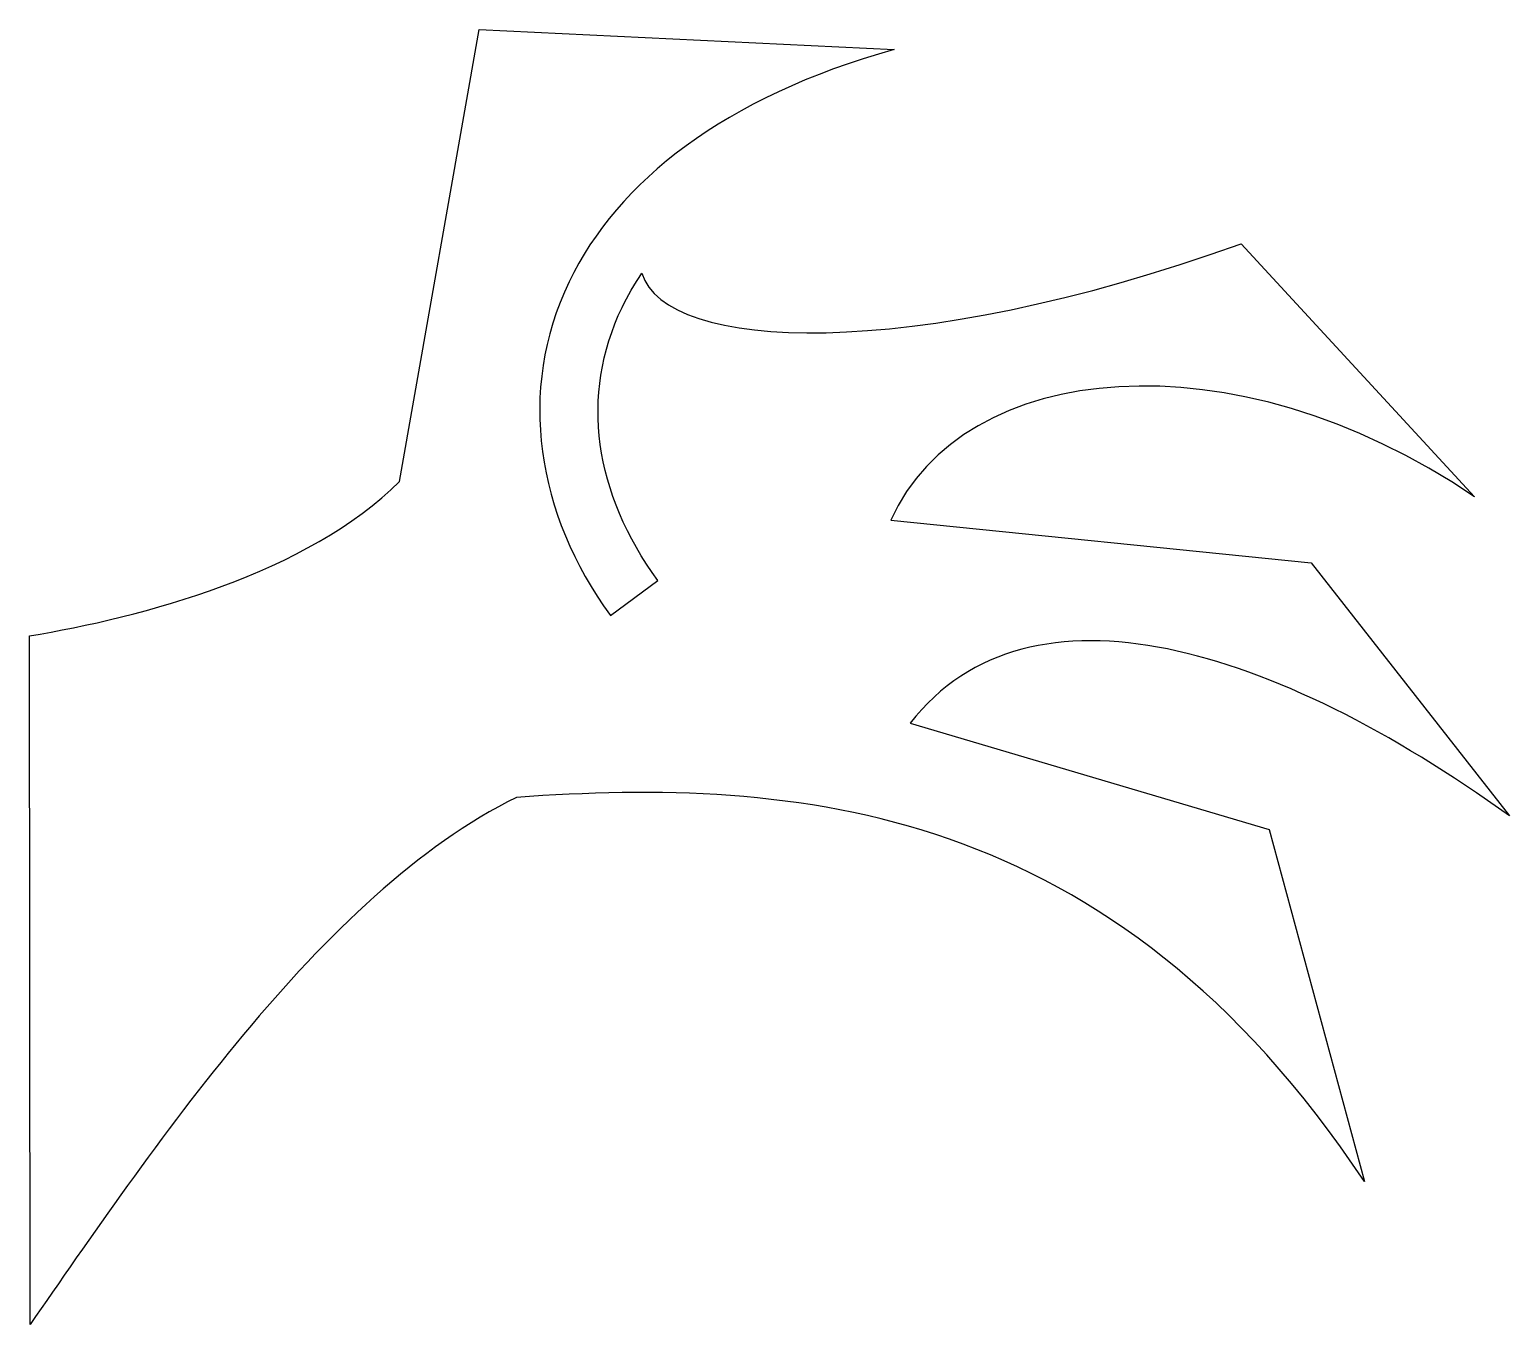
# Model space of a CAD drawing. Header units: centimetres. Extents: x -9.8 to 10, y -8.6 to 8.8.
import ezdxf

# ---------------------------------------------------------------- set-up
doc = ezdxf.new("R2010")
doc.units = ezdxf.units.CM
doc.header["$MEASUREMENT"] = 0
doc.layers.add('Layer 1', color=7, linetype='Continuous')

msp = doc.modelspace()

# ---------------------------------------------------------------- linework, layer by layer
at = {"layer": 'Layer 1'}
msp.add_open_spline([(-3.79596, 8.78173), (-3.79596, 8.78173), (-4.86365, 2.73303), (-4.86365, 2.73303), (-4.86365, 2.73303), (-6.07906, 1.50847), (-8.33239, 0.90589), (-9.82007, 0.66612), (-9.82007, 0.66612), (-9.82007, 0.66612), (-9.8145, -8.5537), (-9.8145, -8.5537), (-9.8145, -8.5537), (-9.8145, -8.5537), (-9.81425, -8.55362), (-9.81425, -8.55362), (-9.81425, -8.55362), (-8.2559, -6.3311), (-5.91448, -2.77423), (-3.29585, -1.49738), (-3.29585, -1.49738), (0.41181, -1.23455), (4.67537, -1.54031), (8.05956, -6.64229), (8.05956, -6.64229), (8.05956, -6.64229), (6.78246, -1.92926), (6.78246, -1.92926), (6.78246, -1.92926), (6.78246, -1.92926), (1.97405, -0.50289), (1.97405, -0.50289), (1.97405, -0.50289), (3.5863, 1.54883), (6.8762, 0.50543), (10.00241, -1.74474), (10.00241, -1.74474), (10.00241, -1.74474), (7.3452, 1.64185), (7.3452, 1.64185), (7.3452, 1.64185), (7.3452, 1.64185), (1.71822, 2.21491), (1.71822, 2.21491), (1.71822, 2.21491), (2.67037, 4.36042), (6.30006, 4.72698), (9.53346, 2.5275), (9.53346, 2.5275), (9.53346, 2.5275), (6.40742, 5.91406), (6.40742, 5.91406), (6.40742, 5.91406), (1.97396, 4.31859), (-1.3051, 4.46694), (-1.61778, 5.52063), (-1.61778, 5.52063), (-1.72033, 5.37022), (-1.8088, 5.21744), (-1.88302, 5.06294), (-1.88302, 5.06294), (-2.45039, 3.88338), (-2.25553, 2.56761), (-1.40391, 1.40487), (-1.40391, 1.40487), (-1.40391, 1.40487), (-2.03972, 0.93921), (-2.03972, 0.93921), (-2.03972, 0.93921), (-3.02961, 2.29069), (-3.29321, 3.94924), (-2.5933, 5.4045), (-2.5933, 5.4045), (-1.94632, 6.74974), (-0.51231, 7.88102), (1.76096, 8.51515), (1.76096, 8.51515), (1.76096, 8.51515), (-3.79602, 8.78165), (-3.79602, 8.78165), (-3.79602, 8.78165), (-3.79602, 8.78165), (-3.79596, 8.78173), (-3.79596, 8.78173)], degree=3, knots=[0, 0, 0, 0, 0.04545455, 0.04545455, 0.04545455, 0.04545455, 0.09090909, 0.09090909, 0.09090909, 0.09090909, 0.13636364, 0.13636364, 0.13636364, 0.13636364, 0.18181818, 0.18181818, 0.18181818, 0.18181818, 0.22727273, 0.22727273, 0.22727273, 0.22727273, 0.27272727, 0.27272727, 0.27272727, 0.27272727, 0.31818182, 0.31818182, 0.31818182, 0.31818182, 0.36363636, 0.36363636, 0.36363636, 0.36363636, 0.40909091, 0.40909091, 0.40909091, 0.40909091, 0.45454545, 0.45454545, 0.45454545, 0.45454545, 0.5, 0.5, 0.5, 0.5, 0.54545455, 0.54545455, 0.54545455, 0.54545455, 0.59090909, 0.59090909, 0.59090909, 0.59090909, 0.63636364, 0.63636364, 0.63636364, 0.63636364, 0.68181818, 0.68181818, 0.68181818, 0.68181818, 0.72727273, 0.72727273, 0.72727273, 0.72727273, 0.77272727, 0.77272727, 0.77272727, 0.77272727, 0.81818182, 0.81818182, 0.81818182, 0.81818182, 0.86363636, 0.86363636, 0.86363636, 0.86363636, 0.90909091, 0.90909091, 0.90909091, 0.90909091, 1, 1, 1, 1], dxfattribs=at)

doc.saveas('drawing.dxf')
